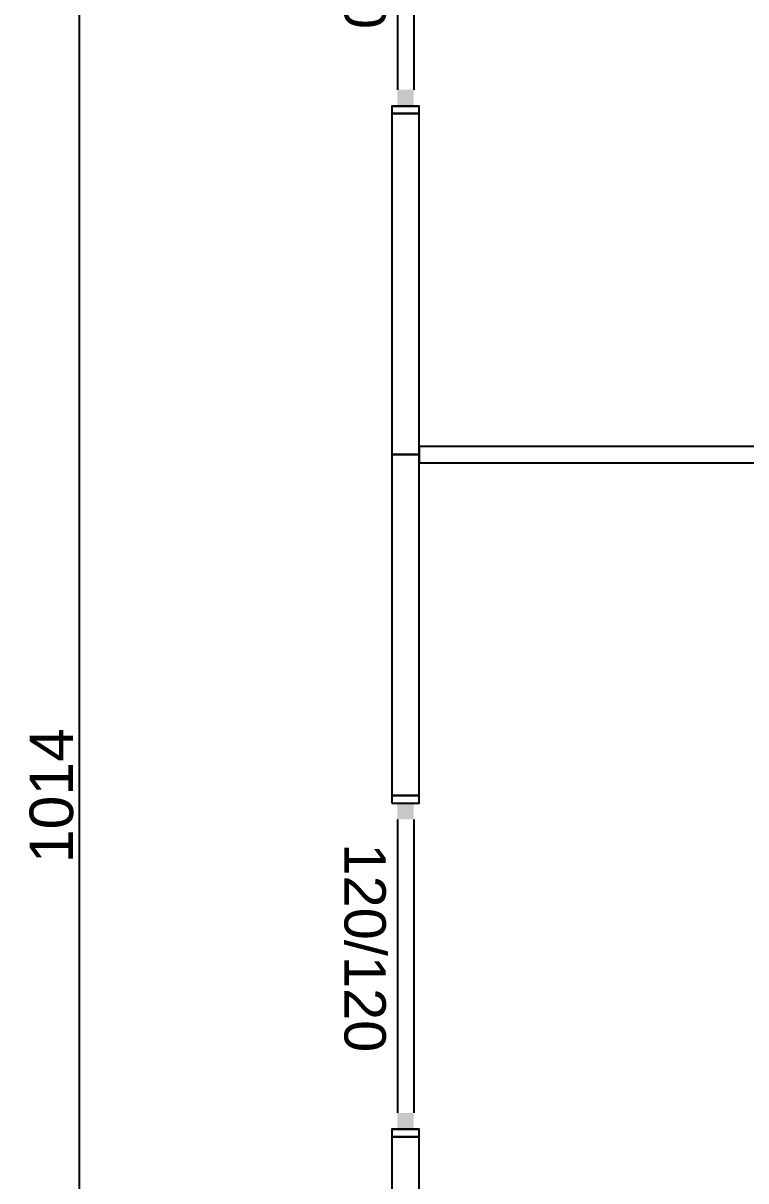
# Model space of a CAD drawing. Header units: centimetres. Extents: x -136 to 1955, y -1012 to 1233.
# Drawn here: x 937.3 to 1203.2, y 365.3 to 791.2 of the extents above; entities that cross this region are included whole.
import ezdxf

# ---------------------------------------------------------------- set-up
doc = ezdxf.new("R2010")
doc.units = ezdxf.units.CM
for name, color, linetype in [('DIS_DUVAR_100', 30, 'Continuous'), ('IC_DUVAR_60', 30, 'Continuous'), ('OLCULER', 7, 'Continuous'), ('PENCERE', 10, 'Continuous')]:
    doc.layers.add(name, color=color, linetype=linetype)
doc.styles.get("Standard").update_dxf_attribs({"font": 'Arial.ttf'})
doc.dimstyles.new('ISO-25', dxfattribs={"dimtxt": 2.5, "dimasz": 2.5, "dimexe": 1.25, "dimexo": 0.625, "dimtad": 1, "dimtxsty": 'Standard', "dimcen": 2.5, "dimadec": 0, "dimazin": 0, "dimtfac": 1, "dimtmove": 0, "dimatfit": 3, "dimfxl": 1, "dimarcsym": 0})

# ---------------------------------------------------------------- blocks, each defined once
blk = doc.blocks.new('DIS_V_1255_100')
blk.add_lwpolyline([(0, 0), (10, 0), (10, 125.5), (0, 125.5)], close=True)
blk = doc.blocks.new('kaynak-pencere-120120')
at = {"layer": 'PENCERE', "color": 1}
for p, q in [((53387.01, 8192.86), (53397.01, 8192.86)), ((53389.01, 8186.86), (53389.01, 8078.86)), ((53395.01, 8186.86), (53395.01, 8078.86)), ((53387.01, 8072.86), (53397.01, 8072.86))]:
    blk.add_line(p, q, dxfattribs=at)
for points in [[(53389.01, 8192.86), (53389.01, 8186.86), (53395.01, 8192.86), (53395.01, 8186.86)], [(53389.01, 8072.86), (53389.01, 8078.86), (53395.01, 8072.86), (53395.01, 8078.86)]]:
    blk.add_solid(points, dxfattribs=at)
at = {"layer": 'PENCERE', "color": 0, "lineweight": 25}
blk.add_text('120/120', height=15.217, rotation=270, dxfattribs=at).set_placement((53369.52, 8178.03))
blk = doc.blocks.new('KROKI_P120120_V_1255_100')
for points in [[(0, 122.75), (10, 122.75), (10, 125.5), (0, 125.5)], [(0, 0), (10, 0), (10, 2.75), (0, 2.75)]]:
    blk.add_lwpolyline(points, close=True)
blk.add_blockref('kaynak-pencere-120120', (-53387.01, -8070.11))
blk = doc.blocks.new('IC_H_1255_60')
blk.add_lwpolyline([(0, 0), (125.5, 0), (125.5, 6), (0, 6)], close=True)
blk = doc.blocks.new('*D131')
at = {"layer": 'Defpoints', "color": 0, "transparency": 16777216}
for p in [(958, 1014), (1073, 1014), (1073, 0)]:
    blk.add_point(p, dxfattribs=at)
at = {"layer": 'OLCULER', "color": 0, "lineweight": -2, "transparency": 16777216}
for p, q in [((1070, 1014), (953, 1014)), ((958, 6), (958, 1008)), ((1070, 0), (953, 0))]:
    blk.add_line(p, q, dxfattribs=at)
at = {"layer": 'OLCULER', "color": 0, "transparency": 16777216}
for points in [[(957, 1008), (959, 1008), (958, 1014)], [(957, 6), (959, 6), (958, 0)]]:
    blk.add_solid(points, dxfattribs=at)
at = {"layer": 'OLCULER', "color": 0, "transparency": 16777216, "insert": (947.83, 507), "char_height": 16, "attachment_point": 5, "rotation": 90}
blk.add_mtext('1014', dxfattribs=at)

msp = doc.modelspace()

# ---------------------------------------------------------------- block references
at = {"layer": 'DIS_DUVAR_100'}
for name, p in [('KROKI_P120120_V_1255_100', (1073, 758)), ('DIS_V_1255_100', (1073, 632.5)), ('DIS_V_1255_100', (1073, 507)), ('KROKI_P120120_V_1255_100', (1073, 381.5)), ('DIS_V_1255_100', (1073, 256))]:
    msp.add_blockref(name, p, dxfattribs=at)
at = {"layer": 'IC_DUVAR_60'}
msp.add_blockref('IC_H_1255_60', (1083, 629.5), dxfattribs=at)

# ---------------------------------------------------------------- dimensions: what is measured, and where the dimension line sits
at = {"layer": 'OLCULER'}
dim = msp.add_linear_dim(base=(958, 1014), p1=(1073, 0), p2=(1073, 1014), angle=90, dimstyle='ISO-25', override={"dimtxt": 16, "dimasz": 6, "dimexe": 5, "dimexo": 3, "dimgap": 2, "dimdec": 1, "dimtix": 1, "dimatfit": 1}, dxfattribs=at)
dim.commit()
dim.dimension.update_dxf_attribs({"geometry": '*D131', "text_midpoint": (947.831, 507)})

doc.saveas('drawing.dxf')
